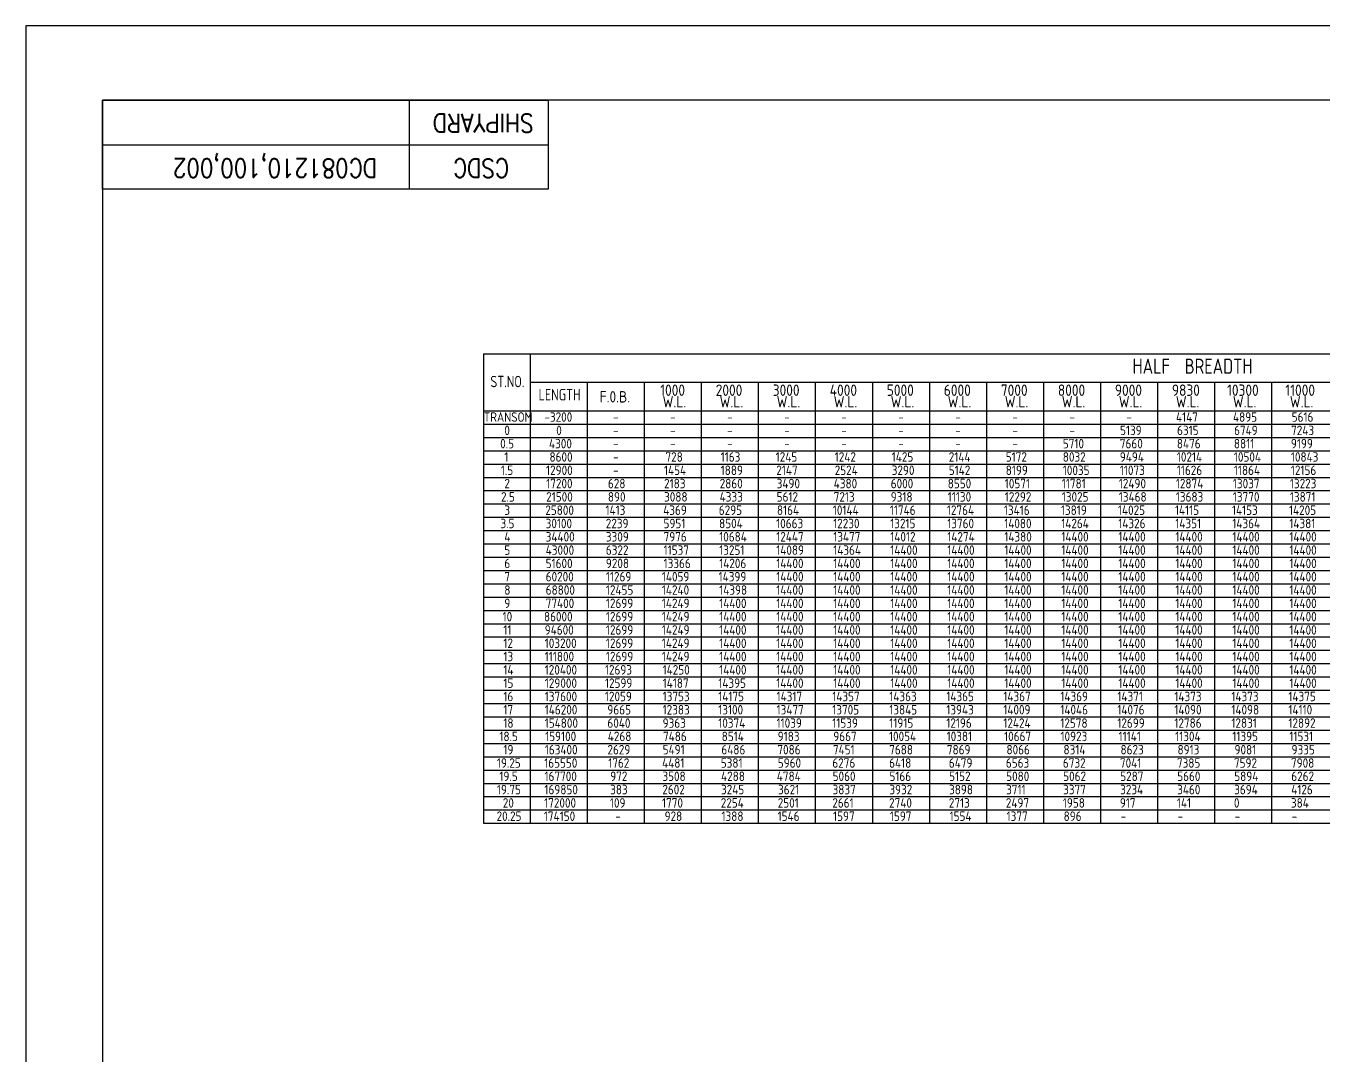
# Model space of a CAD drawing. Extents: x -990827 to -799530, y -79356 to 40656.
# Drawn here: x -990827 to -955885, y -23076 to 4644 of the extents above; entities that cross this region are included whole.
import ezdxf

# ---------------------------------------------------------------- set-up
doc = ezdxf.new("R2010")
doc.units = 0
doc.header["$MEASUREMENT"] = 0
doc.layers.add('1', color=6, linetype='Continuous')
doc.styles.add('BTL', font='simplex.shx', dxfattribs={"width": 0.85, "bigfont": 'hzdxf.shx'})
doc.styles.get("Standard").update_dxf_attribs({"font": 'gbenor.shx', "bigfont": 'gbcbig.shx'})

msp = doc.modelspace()

# ---------------------------------------------------------------- linework, layer by layer
for p, q in [((-799529.8, 4644.3), (-990827, 4644.3)), ((-990827, 4644.3), (-990827, -79355.7))]:
    msp.add_line(p, q)
at = {"color": 4}
for p, q in [((-978496.7, -4186.5), (-978496.7, -16832.9)), ((-978496.7, -4186.5), (-922227.9, -4186.5)), ((-977242.3, -4954.5), (-923482.3, -4954.5)), ((-978496.7, -5722.5), (-922227.9, -5722.5)), ((-978496.7, -16832.9), (-922227.9, -16832.9))]:
    msp.add_line(p, q, dxfattribs=at)
at = {"color": 253}
for p, q in [((-977242.3, -4186.5), (-977242.3, -16832.9)), ((-975706.3, -4954.5), (-975706.3, -16832.9)), ((-974170.3, -4954.5), (-974170.3, -16832.9)), ((-972634.3, -4954.5), (-972634.3, -16832.9)), ((-971098.3, -4954.5), (-971098.3, -16832.9)), ((-969562.3, -4954.5), (-969562.3, -16832.9)), ((-968026.3, -4954.5), (-968026.3, -16832.9)), ((-966490.3, -4954.5), (-966490.3, -16832.9)), ((-964954.3, -4954.5), (-964954.3, -16832.9)), ((-963418.3, -4954.5), (-963418.3, -16832.9)), ((-961882.3, -4954.5), (-961882.3, -16832.9)), ((-960346.3, -4954.5), (-960346.3, -16832.9)), ((-958810.3, -4954.5), (-958810.3, -16832.9)), ((-957274.3, -4954.5), (-957274.3, -16832.9)), ((-978496.7, -6080.9), (-922227.9, -6080.9)), ((-978496.7, -6439.3), (-922227.9, -6439.3)), ((-978496.7, -6797.7), (-922227.9, -6797.7)), ((-978496.7, -7156.1), (-922227.9, -7156.1)), ((-978496.7, -7514.5), (-922227.9, -7514.5)), ((-978496.7, -7872.9), (-922227.9, -7872.9)), ((-978496.7, -8231.3), (-922227.9, -8231.3)), ((-978496.7, -8589.7), (-922227.9, -8589.7)), ((-978496.7, -8948.1), (-922227.9, -8948.1)), ((-978496.7, -9306.5), (-922227.9, -9306.5)), ((-978496.7, -9664.9), (-922227.9, -9664.9)), ((-978496.7, -10023.3), (-922227.9, -10023.3)), ((-978496.7, -10381.7), (-922227.9, -10381.7)), ((-978496.7, -10740.1), (-922227.9, -10740.1)), ((-978496.7, -11098.5), (-922227.9, -11098.5)), ((-978496.7, -11456.9), (-922227.9, -11456.9)), ((-978496.7, -11815.3), (-922227.9, -11815.3)), ((-978496.7, -12173.7), (-922227.9, -12173.7)), ((-978496.7, -12532.1), (-922227.9, -12532.1)), ((-978496.7, -12890.5), (-922227.9, -12890.5)), ((-978496.7, -13248.9), (-922227.9, -13248.9)), ((-978496.7, -13607.3), (-922227.9, -13607.3)), ((-978496.7, -13965.7), (-922227.9, -13965.7)), ((-978496.7, -14324.1), (-922227.9, -14324.1)), ((-978496.7, -14682.5), (-922227.9, -14682.5)), ((-978496.7, -15040.9), (-922227.9, -15040.9)), ((-978496.7, -15399.3), (-922227.9, -15399.3)), ((-978496.7, -15757.7), (-922227.9, -15757.7)), ((-978496.7, -16116.1), (-922227.9, -16116.1)), ((-978496.7, -16474.5), (-922227.9, -16474.5))]:
    msp.add_line(p, q, dxfattribs=at)
at = {"color": 6}
for points in [[(-801529.8, 2644.3), (-988762.3, 2644.3)], [(-988762.3, 2644.3), (-988762.3, -77355.7)]]:
    msp.add_lwpolyline(points, dxfattribs=at)
at = {"layer": '1', "color": 6}
for p, q in [((-980501.4, 2644.3), (-980501.4, 244.3)), ((-988762.3, 1444.3), (-976762.3, 1444.3)), ((-976762.3, 244.3), (-988762.3, 244.3))]:
    msp.add_line(p, q, dxfattribs=at)
msp.add_lwpolyline([(-988762.3, 244.3), (-988762.3, 2644.3), (-976762.3, 2644.3), (-976762.3, 244.3)], dxfattribs=at)

# ---------------------------------------------------------------- texts
at = {"color": 7, "style": 'BTL', "width": 0.85}
for s, p in [('SHIPYARD', (-977150.9, 2280.1)), ('DC081210,100,002', (-981367.7, 1062)), ('CSDC', (-977810.4, 1062))]:
    msp.add_text(s, height=500, rotation=180, dxfattribs=at).set_placement(p)
at = {"color": 2, "width": 0.9}
for s, height, p in [('HALF  BREADTH', 409.6, (-961016.6, -4726)), ('ST.NO.', 307.2, (-978314.7, -5087.7)), ('LENGTH', 307.2, (-977016.8, -5441.5))]:
    msp.add_text(s, height=height, dxfattribs=at).set_placement(p)
at = {"color": 2}
for s, height, p in [('F.0.B.', 307.2, (-975371.8, -5499)), ('1000', 307.2, (-973741.4, -5320.8)), ('2000', 307.2, (-972245.3, -5320.8)), ('3000', 307.2, (-970709.3, -5320.8)), ('4000', 307.2, (-969173.3, -5320.8)), ('5000', 307.2, (-967637.3, -5320.8)), ('6000', 307.2, (-966101.3, -5320.8)), ('7000', 307.2, (-964565.3, -5320.8)), ('8000', 307.2, (-963029.3, -5320.8)), ('9000', 307.2, (-961493.3, -5320.8)), ('9830', 307.2, (-959957.3, -5320.8)), ('10300', 307.2, (-958471.3, -5320.8)), ('11000', 307.2, (-956901.6, -5320.8)), ('W.L.', 307.2, (-973675.8, -5631.8)), ('W.L.', 307.2, (-972139.8, -5631.8)), ('W.L.', 307.2, (-970603.8, -5631.8)), ('W.L.', 307.2, (-969067.8, -5631.8)), ('W.L.', 307.2, (-967531.8, -5631.8)), ('W.L.', 307.2, (-965995.8, -5631.8)), ('W.L.', 307.2, (-964459.8, -5631.8)), ('W.L.', 307.2, (-962923.8, -5631.8)), ('W.L.', 307.2, (-961387.8, -5631.8)), ('W.L.', 307.2, (-959851.8, -5631.8)), ('W.L.', 307.2, (-958315.8, -5631.8)), ('W.L.', 307.2, (-956779.8, -5631.8)), ('TRANSOM', 256, (-978491, -6018.5)), ('-3200', 256, (-976860, -6018.5)), ('-', 256, (-975008.4, -6018.5)), ('-', 256, (-973472.4, -6018.5)), ('-', 256, (-971936.4, -6018.5)), ('-', 256, (-970400.4, -6018.5)), ('-', 256, (-968864.4, -6018.5)), ('-', 256, (-967328.4, -6018.5)), ('-', 256, (-965792.4, -6018.5)), ('-', 256, (-964256.4, -6018.5)), ('-', 256, (-962720.4, -6018.5)), ('-', 256, (-961184.4, -6018.5)), ('4147', 256, (-959846.2, -6018.5)), ('4895', 256, (-958310.2, -6018.5)), ('5616', 256, (-956729.1, -6018.5)), ('0', 256, (-977939.9, -6376.9)), ('0', 256, (-976541.9, -6376.9)), ('-', 256, (-975008.4, -6376.9)), ('-', 256, (-973472.4, -6376.9)), ('-', 256, (-971936.4, -6376.9)), ('-', 256, (-970400.4, -6376.9)), ('-', 256, (-968864.4, -6376.9)), ('-', 256, (-967328.4, -6376.9)), ('-', 256, (-965792.4, -6376.9)), ('-', 256, (-964256.4, -6376.9)), ('-', 256, (-962720.4, -6376.9)), ('5139', 256, (-961353.7, -6376.9)), ('6315', 256, (-959817.7, -6376.9)), ('6749', 256, (-958281.7, -6376.9)), ('7243', 256, (-956745.7, -6376.9)), ('0.5', 256, (-978051.9, -6735.3)), ('4300', 256, (-976736, -6735.3)), ('-', 256, (-975008.4, -6735.3)), ('-', 256, (-973472.4, -6735.3)), ('-', 256, (-971936.4, -6735.3)), ('-', 256, (-970400.4, -6735.3)), ('-', 256, (-968864.4, -6735.3)), ('-', 256, (-967328.4, -6735.3)), ('-', 256, (-965792.4, -6735.3)), ('-', 256, (-964256.4, -6735.3)), ('5710', 256, (-962895, -6735.3)), ('7660', 256, (-961359, -6735.3)), ('8476', 256, (-959823, -6735.3)), ('8811', 256, (-958287, -6735.3)), ('9199', 256, (-956751, -6735.3)), ('1', 256, (-977939.9, -7093.7)), ('8600', 256, (-976723.2, -7093.7)), ('-', 256, (-975008.4, -7093.7)), ('728', 256, (-973599.1, -7093.7)), ('1163', 256, (-972112.1, -7093.7)), ('1245', 256, (-970630.6, -7093.7)), ('1242', 256, (-969040.1, -7093.7)), ('1425', 256, (-967504.1, -7093.7)), ('2144', 256, (-965968.1, -7093.7)), ('5172', 256, (-964432.1, -7093.7)), ('8032', 256, (-962896.1, -7093.7)), ('9494', 256, (-961360.1, -7093.7)), ('10214', 256, (-959824.1, -7093.7)), ('10504', 256, (-958288.1, -7093.7)), ('10843', 256, (-956752.1, -7093.7)), ('1.5', 256, (-978032.7, -7452.1)), ('12900', 256, (-976815.9, -7452.1)), ('1454', 256, (-973640, -7452.1)), ('1889', 256, (-972112.1, -7452.1)), ('2147', 256, (-970614.2, -7452.1)), ('2524', 256, (-969040.1, -7452.1)), ('3290', 256, (-967504.1, -7452.1)), ('5142', 256, (-965968.1, -7452.1)), ('8199', 256, (-964432.1, -7452.1)), ('10035', 256, (-962896.1, -7452.1)), ('11073', 256, (-961360.1, -7452.1)), ('11626', 256, (-959824.1, -7452.1)), ('11864', 256, (-958288.1, -7452.1)), ('12156', 256, (-956752.1, -7452.1)), ('2', 256, (-977939.9, -7810.5)), ('17200', 256, (-976812.2, -7810.5)), ('628', 256, (-975149.5, -7810.5)), ('-', 256, (-975008.4, -7452.1)), ('2183', 256, (-973636.3, -7810.5)), ('2860', 256, (-972139, -7810.5)), ('3490', 256, (-970603, -7810.5)), ('4380', 256, (-969067, -7810.5)), ('6000', 256, (-967531, -7810.5)), ('8550', 256, (-965995, -7810.5)), ('10571', 256, (-964459, -7810.5)), ('11781', 256, (-962923, -7810.5)), ('12490', 256, (-961387, -7810.5)), ('12874', 256, (-959851, -7810.5)), ('13037', 256, (-958315, -7810.5)), ('13223', 256, (-956779, -7810.5)), ('2.5', 256, (-978029.2, -8168.9)), ('21500', 256, (-976812.4, -8168.9)), ('890', 256, (-975149.7, -8168.9)), ('3088', 256, (-973636.5, -8168.9)), ('4333', 256, (-972139.2, -8168.9)), ('5612', 256, (-970603.2, -8168.9)), ('7213', 256, (-969067.2, -8168.9)), ('9318', 256, (-967531.2, -8168.9)), ('11130', 256, (-965995.2, -8168.9)), ('12292', 256, (-964459.2, -8168.9)), ('13025', 256, (-962923.2, -8168.9)), ('13468', 256, (-961387.2, -8168.9)), ('13683', 256, (-959851.2, -8168.9)), ('13770', 256, (-958315.2, -8168.9)), ('13871', 256, (-956779.2, -8168.9)), ('3', 256, (-977939.9, -8527.3)), ('25800', 256, (-976836.1, -8527.3)), ('1413', 256, (-975215.3, -8527.3)), ('4369', 256, (-973660.2, -8527.3)), ('6295', 256, (-972162.9, -8527.3)), ('8164', 256, (-970596.3, -8527.3)), ('10144', 256, (-969090.9, -8527.3)), ('11746', 256, (-967554.9, -8527.3)), ('12764', 256, (-966018.9, -8527.3)), ('13416', 256, (-964482.9, -8527.3)), ('13819', 256, (-962946.9, -8527.3)), ('14025', 256, (-961410.9, -8527.3)), ('14115', 256, (-959874.9, -8527.3)), ('14153', 256, (-958338.9, -8527.3)), ('14205', 256, (-956802.9, -8527.3)), ('3.5', 256, (-978044.3, -8885.7)), ('30100', 256, (-976827.5, -8885.7)), ('2239', 256, (-975206.6, -8885.7)), ('5951', 256, (-973651.6, -8885.7)), ('8504', 256, (-972154.3, -8885.7)), ('10663', 256, (-970618.3, -8885.7)), ('12230', 256, (-969082.3, -8885.7)), ('13215', 256, (-967546.3, -8885.7)), ('13760', 256, (-966010.3, -8885.7)), ('14080', 256, (-964474.3, -8885.7)), ('14264', 256, (-962938.3, -8885.7)), ('14326', 256, (-961402.3, -8885.7)), ('14351', 256, (-959866.3, -8885.7)), ('14364', 256, (-958330.3, -8885.7)), ('14381', 256, (-956794.3, -8885.7)), ('4', 256, (-977939.9, -9244.1)), ('34400', 256, (-976825.5, -9244.1)), ('3309', 256, (-975204.6, -9244.1)), ('7976', 256, (-973649.6, -9244.1)), ('10684', 256, (-972152.3, -9244.1)), ('12447', 256, (-970616.3, -9244.1)), ('13477', 256, (-969080.3, -9244.1)), ('14012', 256, (-967544.3, -9244.1)), ('14274', 256, (-966008.3, -9244.1)), ('14380', 256, (-964472.3, -9244.1)), ('14400', 256, (-962936.3, -9244.1)), ('14400', 256, (-961400.3, -9244.1)), ('14400', 256, (-959864.3, -9244.1)), ('14400', 256, (-958328.3, -9244.1)), ('14400', 256, (-956792.3, -9244.1)), ('5', 256, (-977939.9, -9602.5)), ('43000', 256, (-976825.5, -9602.5)), ('6322', 256, (-975204.6, -9602.5)), ('11537', 256, (-973649.6, -9602.5)), ('13251', 256, (-972152.3, -9602.5)), ('14089', 256, (-970616.3, -9602.5)), ('14364', 256, (-969080.3, -9602.5)), ('14400', 256, (-967544.3, -9602.5)), ('14400', 256, (-966008.3, -9602.5)), ('14400', 256, (-964472.3, -9602.5)), ('14400', 256, (-962936.3, -9602.5)), ('14400', 256, (-961400.3, -9602.5)), ('14400', 256, (-959864.3, -9602.5)), ('14400', 256, (-958328.3, -9602.5)), ('14400', 256, (-956792.3, -9602.5)), ('6', 256, (-977939.9, -9960.9)), ('51600', 256, (-976825.5, -9960.9)), ('9208', 256, (-975204.6, -9960.9)), ('13366', 256, (-973649.6, -9960.9)), ('14206', 256, (-972152.3, -9960.9)), ('14400', 256, (-970616.3, -9960.9)), ('14400', 256, (-969080.3, -9960.9)), ('14400', 256, (-967544.3, -9960.9)), ('14400', 256, (-966008.3, -9960.9)), ('14400', 256, (-964472.3, -9960.9)), ('14400', 256, (-962936.3, -9960.9)), ('14400', 256, (-961400.3, -9960.9)), ('14400', 256, (-959864.3, -9960.9)), ('14400', 256, (-958328.3, -9960.9)), ('14400', 256, (-956792.3, -9960.9)), ('7', 256, (-977939.9, -10319.3)), ('60200', 256, (-976825.5, -10319.3)), ('11269', 256, (-975204.6, -10319.3)), ('14059', 256, (-973697.4, -10319.3)), ('14399', 256, (-972168.1, -10319.3)), ('14400', 256, (-970616.3, -10319.3)), ('14400', 256, (-969080.3, -10319.3)), ('14400', 256, (-967544.3, -10319.3)), ('14400', 256, (-966008.3, -10319.3)), ('14400', 256, (-964472.3, -10319.3)), ('14400', 256, (-962936.3, -10319.3)), ('14400', 256, (-961400.3, -10319.3)), ('14400', 256, (-959864.3, -10319.3)), ('14400', 256, (-958328.3, -10319.3)), ('14400', 256, (-956792.3, -10319.3)), ('8', 256, (-977939.9, -10677.7)), ('68800', 256, (-976825.5, -10677.7)), ('12455', 256, (-975204.6, -10677.7)), ('14240', 256, (-973697.4, -10677.7)), ('14398', 256, (-972152.3, -10677.7)), ('14400', 256, (-970616.3, -10677.7)), ('14400', 256, (-969080.3, -10677.7)), ('14400', 256, (-967544.3, -10677.7)), ('14400', 256, (-966008.3, -10677.7)), ('14400', 256, (-964472.3, -10677.7)), ('14400', 256, (-962936.3, -10677.7)), ('14400', 256, (-961400.3, -10677.7)), ('14400', 256, (-959864.3, -10677.7)), ('14400', 256, (-958328.3, -10677.7)), ('14400', 256, (-956792.3, -10677.7)), ('9', 256, (-977939.9, -11036.1)), ('77400', 256, (-976825.5, -11036.1)), ('12699', 256, (-975204.6, -11036.1)), ('14249', 256, (-973697.4, -11036.1)), ('14400', 256, (-972152.3, -11036.1)), ('14400', 256, (-970616.3, -11036.1)), ('14400', 256, (-969080.3, -11036.1)), ('14400', 256, (-967544.3, -11036.1)), ('14400', 256, (-966008.3, -11036.1)), ('14400', 256, (-964472.3, -11036.1)), ('14400', 256, (-962936.3, -11036.1)), ('14400', 256, (-961400.3, -11036.1)), ('14400', 256, (-959864.3, -11036.1)), ('14400', 256, (-958328.3, -11036.1)), ('14400', 256, (-956792.3, -11036.1)), ('10', 256, (-977986.5, -11394.5)), ('86000', 256, (-976872.1, -11394.5)), ('12699', 256, (-975204.6, -11394.5)), ('14249', 256, (-973697.4, -11394.5)), ('14400', 256, (-972152.3, -11394.5)), ('14400', 256, (-970616.3, -11394.5)), ('14400', 256, (-969080.3, -11394.5)), ('14400', 256, (-967544.3, -11394.5)), ('14400', 256, (-966008.3, -11394.5)), ('14400', 256, (-964472.3, -11394.5)), ('14400', 256, (-962936.3, -11394.5)), ('14400', 256, (-961400.3, -11394.5)), ('14400', 256, (-959864.3, -11394.5)), ('14400', 256, (-958328.3, -11394.5)), ('14400', 256, (-956792.3, -11394.5)), ('11', 256, (-977966.3, -11752.9)), ('94600', 256, (-976851.9, -11752.9)), ('12699', 256, (-975204.6, -11752.9)), ('14249', 256, (-973697.4, -11752.9)), ('14400', 256, (-972152.3, -11752.9)), ('14400', 256, (-970616.3, -11752.9)), ('14400', 256, (-969080.3, -11752.9)), ('14400', 256, (-967544.3, -11752.9)), ('14400', 256, (-966008.3, -11752.9)), ('14400', 256, (-964472.3, -11752.9)), ('14400', 256, (-962936.3, -11752.9)), ('14400', 256, (-961400.3, -11752.9)), ('14400', 256, (-959864.3, -11752.9)), ('14400', 256, (-958328.3, -11752.9)), ('14400', 256, (-956792.3, -11752.9)), ('12', 256, (-977966.3, -12111.3)), ('103200', 256, (-976851.9, -12111.3)), ('12699', 256, (-975204.6, -12111.3)), ('14249', 256, (-973697.4, -12111.3)), ('14400', 256, (-972152.3, -12111.3)), ('14400', 256, (-970616.3, -12111.3)), ('14400', 256, (-969080.3, -12111.3)), ('14400', 256, (-967544.3, -12111.3)), ('14400', 256, (-966008.3, -12111.3)), ('14400', 256, (-964472.3, -12111.3)), ('14400', 256, (-962936.3, -12111.3)), ('14400', 256, (-961400.3, -12111.3)), ('14400', 256, (-959864.3, -12111.3)), ('14400', 256, (-958328.3, -12111.3)), ('14400', 256, (-956792.3, -12111.3)), ('13', 256, (-977966.3, -12469.7)), ('111800', 256, (-976851.9, -12469.7)), ('12699', 256, (-975204.6, -12469.7)), ('14249', 256, (-973697.4, -12469.7)), ('14400', 256, (-972152.3, -12469.7)), ('14400', 256, (-970616.3, -12469.7)), ('14400', 256, (-969080.3, -12469.7)), ('14400', 256, (-967544.3, -12469.7)), ('14400', 256, (-966008.3, -12469.7)), ('14400', 256, (-964472.3, -12469.7)), ('14400', 256, (-962936.3, -12469.7)), ('14400', 256, (-961400.3, -12469.7)), ('14400', 256, (-959864.3, -12469.7)), ('14400', 256, (-958328.3, -12469.7)), ('14400', 256, (-956792.3, -12469.7)), ('14', 256, (-977966.3, -12828.1)), ('120400', 256, (-976851.9, -12828.1)), ('12693', 256, (-975231, -12828.1)), ('14250', 256, (-973675.9, -12828.1)), ('14400', 256, (-972152.3, -12828.1)), ('14400', 256, (-970616.3, -12828.1)), ('14400', 256, (-969080.3, -12828.1)), ('14400', 256, (-967544.3, -12828.1)), ('14400', 256, (-966008.3, -12828.1)), ('14400', 256, (-964472.3, -12828.1)), ('14400', 256, (-962936.3, -12828.1)), ('14400', 256, (-961400.3, -12828.1)), ('14400', 256, (-959864.3, -12828.1)), ('14400', 256, (-958328.3, -12828.1)), ('14400', 256, (-956792.3, -12828.1)), ('15', 256, (-977964.5, -13186.5)), ('129000', 256, (-976850.1, -13186.5)), ('12599', 256, (-975229.3, -13186.5)), ('14187', 256, (-973674.2, -13186.5)), ('14395', 256, (-972176.9, -13186.5)), ('14400', 256, (-970616.3, -13186.5)), ('14400', 256, (-969080.3, -13186.5)), ('14400', 256, (-967544.3, -13186.5)), ('14400', 256, (-966008.3, -13186.5)), ('14400', 256, (-964472.3, -13186.5)), ('14400', 256, (-962936.3, -13186.5)), ('14400', 256, (-961400.3, -13186.5)), ('14400', 256, (-959864.3, -13186.5)), ('14400', 256, (-958328.3, -13186.5)), ('14400', 256, (-956792.3, -13186.5)), ('16', 256, (-977966.3, -13544.9)), ('137600', 256, (-976851.9, -13544.9)), ('12059', 256, (-975231, -13544.9)), ('13753', 256, (-973675.9, -13544.9)), ('14175', 256, (-972178.7, -13544.9)), ('14317', 256, (-970607.2, -13544.9)), ('14357', 256, (-969106.7, -13544.9)), ('14363', 256, (-967570.7, -13544.9)), ('14365', 256, (-966034.7, -13544.9)), ('14367', 256, (-964498.7, -13544.9)), ('14369', 256, (-962962.7, -13544.9)), ('14371', 256, (-961426.7, -13544.9)), ('14373', 256, (-959890.7, -13544.9)), ('14373', 256, (-958354.7, -13544.9)), ('14375', 256, (-956818.7, -13544.9)), ('17', 256, (-977966.3, -13903.3)), ('146200', 256, (-976851.9, -13903.3)), ('9665', 256, (-975163.6, -13903.3)), ('12383', 256, (-973675.9, -13903.3)), ('13100', 256, (-972178.7, -13903.3)), ('13477', 256, (-970607.2, -13903.3)), ('13705', 256, (-969106.7, -13903.3)), ('13845', 256, (-967570.7, -13903.3)), ('13943', 256, (-966034.7, -13903.3)), ('14009', 256, (-964498.7, -13903.3)), ('14046', 256, (-962962.7, -13903.3)), ('14076', 256, (-961426.7, -13903.3)), ('14090', 256, (-959890.7, -13903.3)), ('14098', 256, (-958354.7, -13903.3)), ('14110', 256, (-956818.7, -13903.3)), ('18', 256, (-977966.3, -14261.7)), ('154800', 256, (-976851.9, -14261.7)), ('6040', 256, (-975163.6, -14261.7)), ('9363', 256, (-973675.9, -14261.7)), ('10374', 256, (-972178.7, -14261.7)), ('11039', 256, (-970607.2, -14261.7)), ('11539', 256, (-969106.7, -14261.7)), ('11915', 256, (-967570.7, -14261.7)), ('12196', 256, (-966034.7, -14261.7)), ('12424', 256, (-964498.7, -14261.7)), ('12578', 256, (-962962.7, -14261.7)), ('12699', 256, (-961426.7, -14261.7)), ('12786', 256, (-959890.7, -14261.7)), ('12831', 256, (-958354.7, -14261.7)), ('12892', 256, (-956818.7, -14261.7)), ('18.5', 256, (-978072.8, -14620.1)), ('159100', 256, (-976841.2, -14620.1)), ('4268', 256, (-975152.9, -14620.1)), ('7486', 256, (-973665.2, -14620.1)), ('8514', 256, (-972084.3, -14620.1)), ('9183', 256, (-970575.8, -14620.1)), ('9667', 256, (-969078.9, -14620.1)), ('10054', 256, (-967578.4, -14620.1)), ('10381', 256, (-966024.9, -14620.1)), ('10667', 256, (-964477, -14620.1)), ('10923', 256, (-962958.4, -14620.1)), ('11141', 256, (-961393.4, -14620.1)), ('11304', 256, (-959869.6, -14620.1)), ('11395', 256, (-958329.7, -14620.1)), ('11531', 256, (-956793.7, -14620.1)), ('19', 256, (-977964.5, -14978.5)), ('163400', 256, (-976850.1, -14978.5)), ('2629', 256, (-975161.9, -14978.5)), ('5491', 256, (-973674.2, -14978.5)), ('6486', 256, (-972093.3, -14978.5)), ('7086', 256, (-970584.7, -14978.5)), ('7451', 256, (-969087.9, -14978.5)), ('7688', 256, (-967571.9, -14978.5)), ('7869', 256, (-966018.5, -14978.5)), ('8066', 256, (-964413.3, -14978.5)), ('8314', 256, (-962877.3, -14978.5)), ('8623', 256, (-961341.3, -14978.5)), ('8913', 256, (-959805.3, -14978.5)), ('9081', 256, (-958269.3, -14978.5)), ('9335', 256, (-956733.3, -14978.5)), ('19.25', 256, (-978139.8, -15336.9)), ('165550', 256, (-976865.9, -15336.9)), ('1762', 256, (-975140.6, -15336.9)), ('4481', 256, (-973690, -15336.9)), ('5381', 256, (-972109, -15336.9)), ('5960', 256, (-970573, -15336.9)), ('6276', 256, (-969103.7, -15336.9)), ('6418', 256, (-967573.8, -15336.9)), ('6479', 256, (-965965, -15336.9)), ('6563', 256, (-964429, -15336.9)), ('6732', 256, (-962893, -15336.9)), ('7041', 256, (-961357, -15336.9)), ('7385', 256, (-959821, -15336.9)), ('7592', 256, (-958285, -15336.9)), ('7908', 256, (-956749, -15336.9)), ('19.5', 256, (-978072.8, -15695.3)), ('167700', 256, (-976858, -15695.3)), ('972', 256, (-975087.4, -15695.3)), ('3508', 256, (-973682, -15695.3)), ('4288', 256, (-972101.1, -15695.3)), ('4784', 256, (-970600, -15695.3)), ('5060', 256, (-969095.7, -15695.3)), ('5166', 256, (-967565.8, -15695.3)), ('5152', 256, (-965957.1, -15695.3)), ('5080', 256, (-964421.1, -15695.3)), ('5062', 256, (-962885.1, -15695.3)), ('5287', 256, (-961349.1, -15695.3)), ('5660', 256, (-959813.1, -15695.3)), ('5894', 256, (-958277.1, -15695.3)), ('6262', 256, (-956741.1, -15695.3)), ('19.75', 256, (-978139.8, -16053.7)), ('169850', 256, (-976860, -16053.7)), ('383', 256, (-975089.4, -16053.7)), ('2602', 256, (-973684.1, -16053.7)), ('3245', 256, (-972103.1, -16053.7)), ('3621', 256, (-970567.1, -16053.7)), ('3837', 256, (-969097.7, -16053.7)), ('3932', 256, (-967567.8, -16053.7)), ('3898', 256, (-965959.1, -16053.7)), ('3711', 256, (-964423.1, -16053.7)), ('3377', 256, (-962887.1, -16053.7)), ('3234', 256, (-961351.1, -16053.7)), ('3460', 256, (-959815.1, -16053.7)), ('3694', 256, (-958279.1, -16053.7)), ('4126', 256, (-956743.1, -16053.7)), ('20', 256, (-977981.5, -16412.1)), ('172000', 256, (-976867.1, -16412.1)), ('109', 256, (-975096.5, -16412.1)), ('1770', 256, (-973691.2, -16412.1)), ('2254', 256, (-972110.2, -16412.1)), ('2501', 256, (-970574.2, -16412.1)), ('2661', 256, (-969104.8, -16412.1)), ('2740', 256, (-967574.9, -16412.1)), ('2713', 256, (-965966.2, -16412.1)), ('2497', 256, (-964430.2, -16412.1)), ('1958', 256, (-962894.2, -16412.1)), ('917', 256, (-961358.2, -16412.1)), ('141', 256, (-959822.2, -16412.1)), ('0', 256, (-958286.2, -16412.1)), ('384', 256, (-956750.2, -16412.1)), ('20.25', 256, (-978149.1, -16770.5)), ('174150', 256, (-976875.2, -16770.5)), ('-', 256, (-974950.7, -16770.5)), ('928', 256, (-973622.5, -16770.5)), ('1388', 256, (-972089.8, -16770.5)), ('1546', 256, (-970578.3, -16770.5)), ('1597', 256, (-969084.4, -16770.5)), ('1597', 256, (-967554.5, -16770.5)), ('1554', 256, (-965945.8, -16770.5)), ('1377', 256, (-964409.8, -16770.5)), ('896', 256, (-962873.8, -16770.5)), ('-', 256, (-961337.8, -16770.5)), ('-', 256, (-959801.8, -16770.5)), ('-', 256, (-958265.8, -16770.5)), ('-', 256, (-956729.8, -16770.5))]:
    msp.add_text(s, height=height, dxfattribs=at).set_placement(p)

doc.saveas('drawing.dxf')
